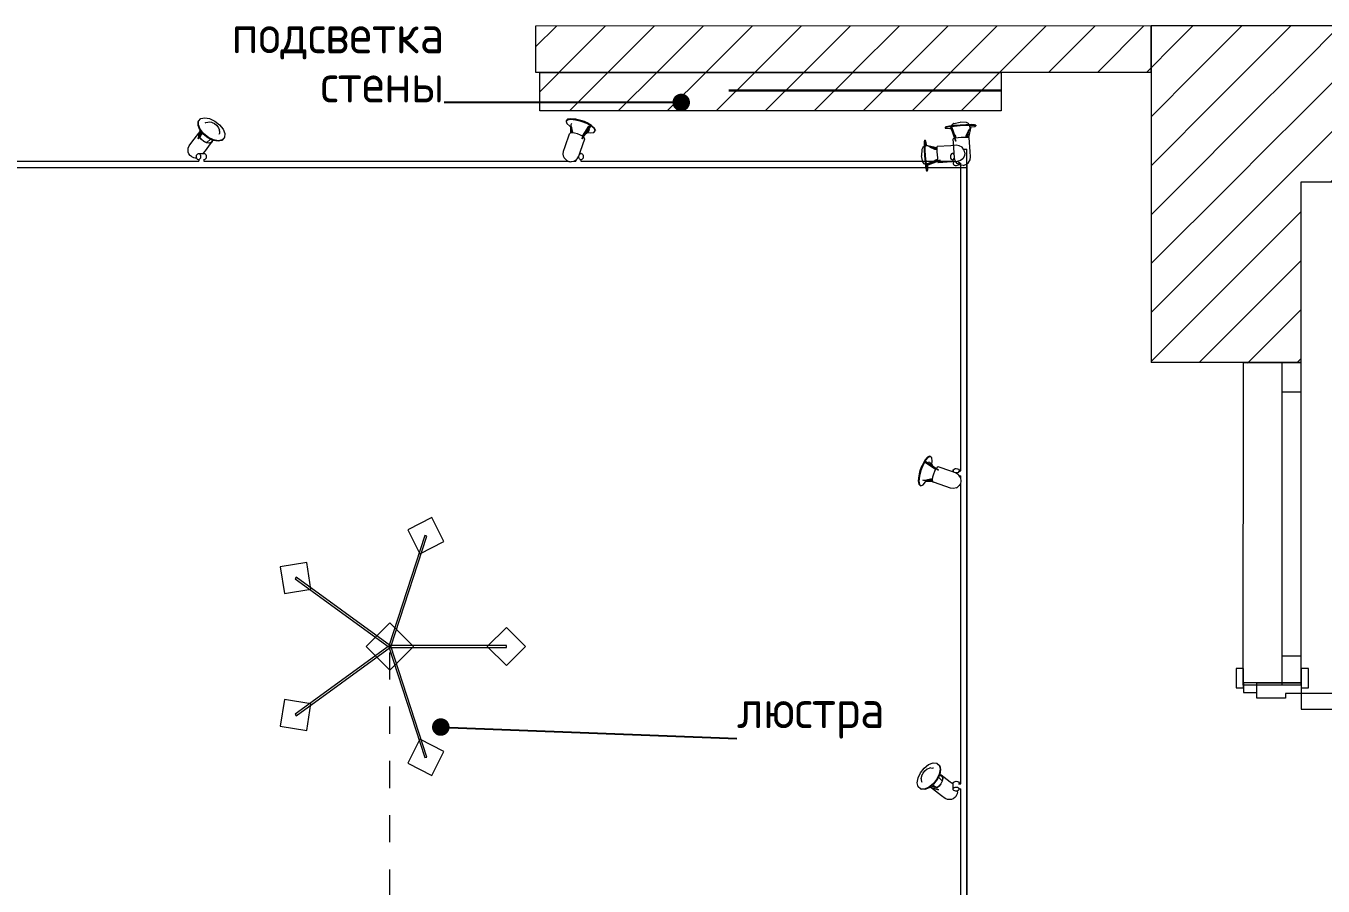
# Model space of a CAD drawing. Header units: millimetres. Extents: x 2336463 to 2579121, y 595385 to 778077.
# Drawn here: x 2380569 to 2383941, y 710009 to 712245 of the extents above; entities that cross this region are included whole.
import ezdxf

# ---------------------------------------------------------------- set-up
doc = ezdxf.new("R2010")
doc.units = ezdxf.units.MM
doc.header["$MEASUREMENT"] = 0
doc.linetypes.add('короткая штриховая', pattern=[141.111111, 70.555556, -70.555556])
doc.layers.add('+возводимые стены', color=7, linetype='Continuous')
doc.layers.add('сит план', color=7, linetype='Continuous')
for name, color, linetype, lineweight in [('+возводимые стены_Ном._пера__1', 7, 'Continuous', 13), ('+возводимые стены_Ном._пера__101', 252, 'Continuous', 5), ('MEP - Электрооборудование.ЭО_Ном._пера__1', 7, 'Continuous', 13), ('MEP - Электрооборудование.ЭО_Ном._пера__101', 252, 'Continuous', 5), ('Двери ARCHICAD_Ном._пера__1', 7, 'Continuous', 13), ('Окна ARCHICAD_Ном._пера__1', 7, 'Continuous', 13), ('сит план_Ном._пера__1', 7, 'Continuous', 13)]:
    doc.layers.add(name, color=color, linetype=linetype, lineweight=lineweight)
for name, color, linetype, lineweight, true_color in [('+возводимые стены_Ном._пера__169', 7, 'Continuous', 5, 0x68b353), ('+возводимые стены_Ном._пера__242', 7, 'Continuous', 13, 0x1b55b5), ('MEP - Электрооборудование.ЭО_Ном._пера__55', 7, 'Continuous', 30, 0xff0909), ('MEP - Электрооборудование.ЭО_Ном._пера__58', 7, 'Continuous', 5, 0xdf0000), ('сит план_Ном._пера__87', 7, 'Continuous', 20, 0x6a6a6a)]:
    doc.layers.add(name, color=color, linetype=linetype, lineweight=lineweight, true_color=true_color)
doc.styles.add('СГЕНЕРИР_СТИЛЬ_3', font='isocp.shx')
doc.linetypes.add('Сварной шов', pattern='A,0,[2,Р”РёР·Р°Р№РЅ РїСЂРѕРµРєС‚ СЂР°Р±РѕС‡РёР№1.Shx,S=0.079365,R=0,X=0,Y=0],-17,0', length=17)
doc.dimstyles.new('СГЕНЕРИР_СТИЛЬ__11', dxfattribs={"dimtxt": 0.18, "dimasz": 91.2, "dimexe": 0.18, "dimexo": 0.0625, "dimgap": 0, "dimtad": 0, "dimtih": 1, "dimtoh": 1, "dimdec": 4, "dimzin": 0, "dimdsep": 46, "dimcen": 0.09, "dimadec": 0, "dimazin": 0, "dimtfac": 1, "dimtdec": 4, "dimtmove": 0, "dimatfit": 3, "dimldrblk": 'ARROWHEAD_11', "dimfxl": 0, "dimtolj": 1, "dimtzin": 0, "dimarcsym": 0})
pattern_1 = [(45, (2086872.015, 585813.69), (-63.639609, 63.639609), [])]

# ---------------------------------------------------------------- blocks, each defined once
blk = doc.blocks.new('Окно 25_18')
at = {"layer": 'Окна ARCHICAD_Ном._пера__1', "color": 7, "linetype": 'Continuous', "lineweight": 13}
for p, q in [((-418.9, 0), (418.9, 0)), ((-418.9, 0), (-343.9, 0)), ((-418.9, 0), (-418.9, -50)), ((-418.9, 0), (-418.9, -50)), ((-343.9, 0), (-343.9, -50)), ((-343.9, 0), (343.9, 0)), ((343.9, -50), (343.9, 0)), ((343.9, 0), (418.9, 0)), ((418.9, 0), (418.9, -50)), ((418.9, 0), (418.9, -50)), ((-343.9, -50), (-418.9, -50)), ((-418.9, -50), (-418.9, -150)), ((343.9, -50), (-343.9, -50)), ((418.9, -50), (343.9, -50)), ((418.9, -50), (418.9, -150)), ((-418.9, -150), (418.9, -150))]:
    blk.add_line(p, q, dxfattribs=at)
blk = doc.blocks.new('Однопольная Дверь 25_2')
at = {"layer": 'Двери ARCHICAD_Ном._пера__1', "color": 7, "linetype": 'Continuous', "lineweight": 13}
for p, q in [((542, 1064), (542, 1164)), ((542, 1164), (582, 1164)), ((582, 1164), (582, 1064)), ((582, 1064), (542, 1064)), ((562, 1064), (562, 100)), ((542, 0), (542, 100)), ((542, 100), (582, 100)), ((582, 100), (582, 0)), ((-647, 0), (-647, 19)), ((-647, 19), (-597, 19)), ((-597, 0), (-647, 0)), ((-610, 0), (-647, 0)), ((-610, 0), (-647, 0)), ((-582, 0), (-610, 0)), ((-610, 0), (-610, -115)), ((-610, 0), (-610, -115)), ((-610, 0), (-610, -115)), ((-597, 19), (-597, 0)), ((-582, -40), (-582, 0)), ((582, 0), (542, 0)), ((610, 0), (582, 0)), ((582, 0), (582, -40)), ((597, 19), (647, 19)), ((597, 0), (597, 19)), ((647, 0), (597, 0)), ((610, -115), (610, 0)), ((610, 0), (610, -115)), ((610, 0), (610, -115)), ((610, 0), (647, 0)), ((610, 0), (647, 0)), ((647, 19), (647, 0)), ((-570, -40), (-582, -40)), ((-570, -115), (-570, -40)), ((582, -40), (570, -40)), ((570, -40), (570, -115)), ((-610, -150), (-610, -115)), ((-610, -115), (-585, -115)), ((-610, -115), (-570, -115)), ((-610, -115), (-610, -150)), ((-610, -115), (-610, -150)), ((-585, -115), (-585, -150)), ((570, -115), (610, -115)), ((585, -150), (585, -115)), ((585, -115), (610, -115)), ((610, -115), (610, -150)), ((610, -115), (610, -150)), ((610, -115), (610, -150)), ((-647, -169), (-647, -150)), ((-647, -150), (-597, -150)), ((-610, -150), (-647, -150)), ((-610, -150), (-647, -150)), ((-585, -150), (-610, -150)), ((-597, -150), (-597, -169)), ((610, -150), (585, -150)), ((597, -150), (647, -150)), ((597, -169), (597, -150)), ((610, -150), (647, -150)), ((610, -150), (647, -150)), ((647, -150), (647, -169)), ((-597, -169), (-647, -169)), ((647, -169), (597, -169))]:
    blk.add_line(p, q, dxfattribs=at)
at = {"layer": 'Двери ARCHICAD_Ном._пера__1', "color": 7, "linetype": 'Continuous', "lineweight": 13, "flags": 128}
for points in [[(562, 1064), (562, 100), (542, 100), (542, 1064)], [(582, 1064), (582, 100), (562, 100), (562, 1064)]]:
    blk.add_lwpolyline(points, close=True, dxfattribs=at)
at = {"layer": 'Двери ARCHICAD_Ном._пера__1', "color": 7, "linetype": 'Continuous', "lineweight": 13}
blk.add_arc((582, 0), 1164, 90, 180, dxfattribs=at)
blk = doc.blocks.new('Стена_1145', base_point=(2383883.6, 692966.8))
at = {"layer": 'сит план_Ном._пера__87', "linetype": 'Continuous', "lineweight": 20, "true_color": 0x6a6a6a}
h = blk.add_hatch(dxfattribs=at)
h.set_pattern_fill('Блоки_Бетонные_Эффективные', color=251, style=0, pattern_type=2)
h.set_pattern_definition(pattern_1)
h.paths.add_polyline_path([(2383734, 711369), (2383884, 711369), (2383884, 711370), (2383734, 711370)])
at = {"layer": 'сит план_Ном._пера__1', "color": 7, "linetype": 'Continuous', "lineweight": 13}
for p, q in [((2383834, 711369), (2383734, 711369)), ((2383884, 711369), (2383834, 711369))]:
    blk.add_line(p, q, dxfattribs=at)
at = {"layer": 'сит план_Ном._пера__1', "color": 7, "linetype": 'Continuous', "lineweight": 13, "flags": 128}
for points in [[(2383884, 711370), (2383734, 711370)], [(2383884, 711369), (2383884, 711370)]]:
    blk.add_lwpolyline(points, dxfattribs=at)
at = {"layer": 'Двери ARCHICAD_Ном._пера__1', "color": 7, "linetype": 'Continuous', "lineweight": 13, "xscale": -1, "zscale": 1000, "rotation": 269.9989164459284}
blk.add_blockref('Однопольная Дверь 25_2', (2383884, 709926.9), dxfattribs=at)
at = {"layer": 'Окна ARCHICAD_Ном._пера__1', "color": 7, "linetype": 'Continuous', "lineweight": 13, "xscale": -1, "zscale": 1000, "rotation": 269.9989164459284}
blk.add_blockref('Окно 25_18', (2383884, 710950.1), dxfattribs=at)
blk = doc.blocks.new('Стена_1147', base_point=(2383884, 711370.1))
at = {"layer": 'сит план_Ном._пера__87', "linetype": 'Continuous', "lineweight": 20, "true_color": 0x6a6a6a}
h = blk.add_hatch(dxfattribs=at)
h.set_pattern_fill('Блоки_Бетонные_Эффективные', color=251, style=0, pattern_type=2)
h.set_pattern_definition(pattern_1)
h.paths.add_polyline_path([(2383494, 711840.1), (2383494, 711370.1), (2383884, 711370.1), (2383884, 711840.1)])
at = {"layer": 'сит план_Ном._пера__1', "color": 7, "linetype": 'Continuous', "lineweight": 13, "flags": 128}
for points in [[(2383494, 711840.1), (2383494, 711370.1)], [(2383884, 711370.1), (2383884, 711840.1)], [(2383884, 711370.1), (2383494, 711370.1)]]:
    blk.add_lwpolyline(points, dxfattribs=at)
blk = doc.blocks.new('Стена_1148', base_point=(2383884, 711840.1))
at = {"layer": 'сит план_Ном._пера__87', "linetype": 'Continuous', "lineweight": 20, "true_color": 0x6a6a6a}
h = blk.add_hatch(dxfattribs=at)
h.set_pattern_fill('Блоки_Бетонные_Эффективные', color=251, style=0, pattern_type=2)
h.set_pattern_definition(pattern_1)
h.paths.add_polyline_path([(2383494, 711840.1), (2383884, 711840.1), (2383494, 712245.1)])
h = blk.add_hatch(dxfattribs=at)
h.set_pattern_fill('Блоки_Бетонные_Эффективные', color=251, style=0, pattern_type=2)
h.set_pattern_definition(pattern_1)
h.paths.add_polyline_path([(2383494, 712245.1), (2383884, 711840.1), (2383884, 712245.1)])
h = blk.add_hatch(dxfattribs=at)
h.set_pattern_fill('Блоки_Бетонные_Эффективные', color=251, style=0, pattern_type=2)
h.set_pattern_definition(pattern_1)
h.paths.add_polyline_path([(2385642, 712245.1), (2383884, 712245.1), (2383884, 711840.1), (2385642, 711840.1)])
h = blk.add_hatch(dxfattribs=at)
h.set_pattern_fill('Блоки_Бетонные_Эффективные', color=251, style=0, pattern_type=2)
h.set_pattern_definition(pattern_1)
h.paths.add_polyline_path([(2385642, 712245.1), (2386047, 711840.1), (2386047, 712245.1)])
h = blk.add_hatch(dxfattribs=at)
h.set_pattern_fill('Блоки_Бетонные_Эффективные', color=251, style=0, pattern_type=2)
h.set_pattern_definition(pattern_1)
h.paths.add_polyline_path([(2385642, 711840.1), (2386047, 711840.1), (2385642, 712245.1)])
at = {"layer": 'сит план_Ном._пера__1', "color": 7, "linetype": 'Continuous', "lineweight": 13, "flags": 128}
for points in [[(2383494, 712245.1), (2383494, 711840.1)], [(2385642, 712245.1), (2383494, 712245.1)], [(2386047, 711840.1), (2386047, 712245.1)], [(2383884, 711840.1), (2386047, 711840.1)]]:
    blk.add_lwpolyline(points, dxfattribs=at)
blk = doc.blocks.new('Стена_1152', base_point=(2383494, 712245.1))
at = {"layer": '+возводимые стены_Ном._пера__169', "linetype": 'Continuous', "lineweight": 5, "true_color": 0x68b353}
h = blk.add_hatch(dxfattribs=at)
h.set_pattern_fill('Блоки_Бетонные_Эффективные', color=85, style=0, pattern_type=2)
h.set_pattern_definition(pattern_1)
h.paths.add_polyline_path([(2383494, 712245.1), (2381894, 712244.7), (2381894, 712124.7), (2383494, 712125.1)])
at = {"layer": '+возводимые стены_Ном._пера__101', "color": 252, "linetype": 'Continuous', "lineweight": 5, "flags": 128}
for points in [[(2383494, 712245.1), (2381894, 712244.7)], [(2381894, 712244.7), (2381894, 712124.7)], [(2383494, 712125.1), (2383494, 712245.1)], [(2381894, 712124.7), (2383494, 712125.1)]]:
    blk.add_lwpolyline(points, dxfattribs=at)
blk = doc.blocks.new('Люстра 25_3')
at = {"layer": 'MEP - Электрооборудование.ЭО_Ном._пера__58', "color": 12, "linetype": 'Continuous', "lineweight": 5, "true_color": 0xdf0000}
for p, q in [((-207.2, 285.1), (-218.1, 216)), ((-138, 274.2), (-207.2, 285.1)), ((-149, 205), (-138, 274.2)), ((207.2, 285.1), (138, 274.2)), ((138, 274.2), (149, 205)), ((218.1, 216), (207.2, 285.1)), ((-176.1, 246.5), (-180, 243.7)), ((-180, 243.7), (-2, -1.4)), ((2, 1.4), (-176.1, 246.5)), ((176.1, 246.5), (-2, 1.4)), ((2, -1.4), (180, 243.7)), ((180, 243.7), (176.1, 246.5)), ((-218.1, 216), (-149, 205)), ((149, 205), (218.1, 216)), ((0, 61.4), (-61.4, 0)), ((61.4, 0), (0, 61.4)), ((-0.7, 2.3), (-288.9, -91.3)), ((-61.4, 0), (0, -61.4)), ((2.4, 0), (-2.4, 0)), ((-2.4, 0), (-2.4, -302.9)), ((-2, -1.4), (2, 1.4)), ((-2, 1.4), (2, -1.4)), ((0.7, -2.3), (-0.7, 2.3)), ((0.7, 2.3), (-0.7, -2.3)), ((0, -61.4), (61.4, 0)), ((288.9, -91.3), (0.7, 2.3)), ((-287.4, -95.9), (0.7, -2.3)), ((-0.7, -2.3), (287.4, -95.9)), ((2.4, -302.9), (2.4, 0)), ((-303.4, -46.5), (-335.2, -108.9)), ((-241, -78.3), (-303.4, -46.5)), ((303.4, -46.5), (241, -78.3)), ((335.2, -108.9), (303.4, -46.5)), ((-288.9, -91.3), (-287.4, -95.9)), ((-272.8, -140.7), (-241, -78.3)), ((241, -78.3), (272.8, -140.7)), ((287.4, -95.9), (288.9, -91.3)), ((-335.2, -108.9), (-272.8, -140.7)), ((272.8, -140.7), (335.2, -108.9)), ((0, -253.4), (-49.5, -302.9)), ((49.5, -302.9), (0, -253.4)), ((-49.5, -302.9), (0, -352.4)), ((-2.4, -302.9), (2.4, -302.9)), ((0, -352.4), (49.5, -302.9))]:
    blk.add_line(p, q, dxfattribs=at)
blk = doc.blocks.new('Набор Источников Света Настенный 25')
at = {"layer": 'MEP - Электрооборудование.ЭО_Ном._пера__58', "color": 12, "linetype": 'Continuous', "lineweight": 5, "true_color": 0xdf0000}
for p, q in [((1500, 0), (-1500, 0)), ((1500, -8), (1500, 0)), ((-1508.7, -19.6), (-1509.8, -27.7)), ((-1509.8, -27.7), (-1508.8, -41.6)), ((-1504.6, -12.5), (-1508.7, -19.6)), ((-1498.2, -7.5), (-1504.6, -12.5)), ((-1500, -8), (-1500, 0)), ((-1500, -8.9), (-1500, -8)), ((-1497.6, -7.2), (-1498.2, -7.5)), ((-1490.2, -5.3), (-1497.6, -7.2)), ((-1490.2, -5.3), (-1482.8, -6.2)), ((-1482.1, -6.4), (-1482.8, -6.2)), ((-1482.1, -6.4), (-1475, -10.4)), ((-1475, -10.4), (-1470, -16.9)), ((-1470, -16.9), (-1467.9, -24.8)), ((-1467.1, -22.9), (-1467.9, -25.1)), ((-1467.9, -24.8), (-1466.9, -38.7)), ((-1467.4, -32.3), (-1466.3, -34.2)), ((-1465.4, -20.9), (-1467.1, -22.9)), ((-1466, -20), (-1463.3, -20)), ((-1463.3, -20), (-1465.4, -20.9)), ((-496.4, -16), (-1463.6, -16)), ((-1463.6, -20), (-1463.6, -16)), ((-1461.2, -20.3), (-1463.3, -20)), ((-1459.3, -21.8), (-1461.2, -20.3)), ((-1460.2, -35.1), (-1458.5, -33.1)), ((-1457.9, -24.2), (-1459.3, -21.8)), ((-1458.5, -33.1), (-1457.5, -30.3)), ((-1457.3, -27.2), (-1457.9, -24.2)), ((-1457.5, -30.3), (-1457.3, -27.2)), ((-502.7, -27.6), (-502.1, -24.5)), ((-502.4, -30.6), (-502.7, -27.6)), ((-501.3, -33.3), (-502.4, -30.6)), ((-502.1, -24.5), (-500.8, -22)), ((-499.5, -35.2), (-501.3, -33.3)), ((-500.8, -22), (-498.9, -20.4)), ((-498.9, -20.4), (-496.7, -20)), ((-496.7, -20), (-494.5, -20.8)), ((-496.7, -20), (-494.1, -20)), ((-496.4, -20), (-496.4, -16)), ((-491.3, -29.3), (-495.6, -41.9)), ((-494.5, -20.8), (-492.7, -22.7)), ((-492.3, -32.4), (-493.2, -34)), ((-492.7, -22.7), (-491.6, -25.4)), ((-491.6, -25.4), (-491.3, -28.4)), ((-491.3, -28.4), (-491.6, -30.4)), ((-487.2, -22.5), (-491.3, -29.3)), ((-485.6, -20.7), (-487.2, -22.5)), ((-479.5, -16.4), (-485.6, -20.7)), ((-477.5, -16), (-483.6, -16)), ((-483.6, -19.3), (-483.6, -16)), ((-472.2, -15), (-479.5, -16.4)), ((-470.5, -14.7), (-472.2, -15)), ((-467.9, -15), (-470.5, -14.7)), ((-465, -15.8), (-467.9, -15)), ((-462.1, -16.9), (-465, -15.8)), ((483.6, -16), (-464.4, -16)), ((-459.7, -18.2), (-462.1, -16.9)), ((-458.1, -19.6), (-459.7, -18.2)), ((-458.1, -19.6), (-453.5, -24.8)), ((-452.6, -26.9), (-453.5, -24.8)), ((-452.6, -26.9), (-450.4, -34.4)), ((477.2, -27.5), (477.7, -24.5)), ((477.5, -30.6), (477.2, -27.5)), ((478.6, -33.3), (477.5, -30.6)), ((477.7, -24.5), (479, -22)), ((480.2, -35.2), (478.6, -33.3)), ((479, -22), (480.8, -20.4)), ((480.8, -20.4), (482.9, -20)), ((483.6, -20), (482.9, -20)), ((483.6, -21.4), (483.6, -16)), ((492.1, -27.5), (492.6, -24.5)), ((492.4, -30.6), (492.1, -27.5)), ((493.4, -33.3), (492.4, -30.6)), ((492.6, -24.5), (493.9, -22)), ((495.1, -35.2), (493.4, -33.3)), ((493.9, -22), (495.7, -20.4)), ((497.7, -20), (495, -20)), ((495.7, -20.4), (497.7, -20)), ((1463.6, -16), (496.4, -16)), ((496.4, -20), (496.4, -16)), ((497.7, -20), (499.8, -20.8)), ((499.8, -20.8), (501.4, -22.7)), ((502.3, -31.5), (501, -34)), ((501.4, -22.7), (502.5, -25.4)), ((505, -24.2), (502.2, -24.8)), ((502.8, -28.5), (502.3, -31.5)), ((502.5, -25.4), (502.8, -28.5)), ((505, -24.2), (509.7, -25)), ((509.7, -25), (514.7, -27.4)), ((515.6, -28), (514.7, -27.4)), ((515.6, -28), (518, -29.9)), ((518, -29.9), (519.3, -31)), ((519.3, -31), (522.6, -35.3)), ((1449.7, -35.1), (1454.3, -33.1)), ((1454.3, -33.1), (1458.2, -32)), ((1457.6, -25.7), (1457.4, -28.8)), ((1457.4, -28.8), (1458.1, -31.8)), ((1458.7, -23), (1457.6, -25.7)), ((1458.1, -31.8), (1459.6, -34.2)), ((1460.5, -21), (1458.7, -23)), ((1462.7, -20), (1460.5, -21)), ((1465, -20.3), (1462.7, -20)), ((1465.2, -20), (1462.7, -20)), ((1463.6, -20), (1463.6, -16)), ((1467, -21.8), (1465, -20.3)), ((1466.1, -35), (1467.9, -33)), ((1468.5, -24.2), (1467, -21.8)), ((1467.9, -33), (1469, -30.3)), ((1469.2, -27.2), (1468.5, -24.2)), ((1469, -30.3), (1469.2, -27.2)), ((1500, -16), (1476.4, -16)), ((1476.4, -21.6), (1476.4, -16)), ((1478.4, -20.3), (1476.4, -20.1)), ((1480.4, -21.8), (1478.4, -20.3)), ((1479.5, -35), (1481.3, -33)), ((1481.9, -24.2), (1480.4, -21.8)), ((1481.3, -33), (1482.4, -30.3)), ((1482.6, -27.2), (1481.9, -24.2)), ((1482.4, -30.3), (1482.6, -27.2)), ((1500, -11.1), (1500, -8)), ((1500, -13.7), (1500, -11.1)), ((1500, -15.4), (1500, -13.7)), ((1500, -16), (1500, -15.4)), ((-1508.8, -41.6), (-1506.4, -77.3)), ((-1467.1, -36), (-1462.2, -36)), ((-1466.9, -38.7), (-1464.5, -74.4)), ((-1466.3, -34.2), (-1464.4, -35.7)), ((-1464.4, -35.7), (-1462.2, -36)), ((-1462.2, -36), (-1460.2, -35.1)), ((-495.6, -41.9), (-506.7, -74.2)), ((-497.3, -36), (-499.5, -35.2)), ((-495.1, -35.6), (-497.3, -36)), ((-497.3, -36), (-493.6, -36)), ((-493.2, -34), (-495.1, -35.6)), ((-455.7, -54.8), (-466.8, -87)), ((-451.4, -42.1), (-455.7, -54.8)), ((-450.4, -34.4), (-451.4, -42.1)), ((461.3, -71.3), (461.6, -67.3)), ((479.5, -43.4), (461.6, -67.2)), ((461.6, -67.3), (464.6, -63.9)), ((461.6, -67.2), (461.6, -67.3)), ((462.5, -67.8), (465.4, -64.6)), ((464.6, -63.9), (469.9, -62.7)), ((465.4, -64.6), (470.4, -63.5)), ((475.7, -64.4), (466.7, -73.3)), ((469.9, -62.7), (476.6, -63.9)), ((470.4, -63.5), (476.7, -64.6)), ((476.6, -63.9), (483.7, -67.3)), ((476.7, -64.6), (483.5, -67.8)), ((485.1, -36), (479.5, -43.4)), ((482.3, -36), (480.2, -35.2)), ((497.1, -36), (482.3, -36)), ((483.7, -67.3), (490.1, -72.4)), ((497.1, -36), (495.1, -35.2)), ((514.8, -65.6), (496.9, -89.4)), ((499.2, -35.6), (497.1, -36)), ((501, -34), (499.2, -35.6)), ((521.8, -56.2), (514.8, -65.6)), ((524.5, -50), (521.8, -56.2)), ((522.6, -35.3), (524.3, -39.5)), ((524.3, -39.5), (524.8, -45.3)), ((524.8, -45.3), (524.5, -50)), ((1440.2, -53.7), (1440.7, -48.3)), ((1441.3, -58.3), (1440.2, -53.7)), ((1440.7, -48.3), (1442.6, -42.8)), ((1441.3, -58.3), (1443.4, -63.4)), ((1442.6, -42.8), (1445.8, -38.2)), ((1446.7, -67.4), (1443.4, -63.4)), ((1445.8, -38.2), (1449.7, -35.1)), ((1446.7, -67.4), (1451.7, -71.1)), ((1459.6, -34.2), (1461.6, -35.7)), ((1461.6, -35.7), (1463.9, -36)), ((1463.9, -36), (1466.1, -35)), ((1465.6, -36), (1463.9, -36)), ((1477.3, -36), (1475.6, -36)), ((1475.7, -36), (1480.6, -37.9)), ((1491, -74.8), (1476.9, -65.5)), ((1477.3, -36), (1479.5, -35)), ((1491.3, -73.9), (1477.4, -64.7)), ((1480.6, -37.9), (1505.1, -47.8)), ((1482.6, -66.8), (1485.4, -59.1)), ((1482.9, -66.8), (1491.9, -72.4)), ((1483.3, -66.8), (1485.9, -59.5)), ((1483.3, -67), (1483.3, -66.8)), ((1485.4, -59.1), (1489.9, -52.5)), ((1485.9, -59.5), (1490.2, -53.3)), ((1489.9, -52.5), (1495.4, -48.2)), ((1490.2, -53.3), (1495.5, -49.1)), ((1490.9, -52.7), (1500.1, -54.8)), ((1490.9, -75.2), (1496.1, -60.5)), ((1492.3, -75.8), (1497.6, -61.1)), ((1495.4, -48.2), (1501.1, -46.6)), ((1495.5, -49.1), (1500.9, -47.7)), ((1496.1, -60.5), (1504.7, -48.1)), ((1497.6, -61.1), (1506.1, -48.7)), ((1500.9, -47.7), (1504.3, -48.7)), ((1501.1, -46.6), (1505, -47.8)), ((1504.7, -48.1), (1515.2, -39.8)), ((1506.1, -48.7), (1516.7, -40.4)), ((1515.2, -39.8), (1526.1, -36.9)), ((1516.7, -40.4), (1527.6, -37.4)), ((1526.1, -36.9), (1535.7, -39.8)), ((1527.6, -37.4), (1537.2, -40.4)), ((1529.9, -54.6), (1531.1, -55.7)), ((1531.1, -55.7), (1535.1, -60.5)), ((1535.1, -60.5), (1536, -63)), ((1537.2, -40.4), (1535.7, -39.8)), ((1536, -63), (1537.7, -69.6)), ((1537.2, -40.4), (1544, -48.7)), ((1544, -48.7), (1547.1, -61.1)), ((1547.1, -61.1), (1545.9, -75.8)), ((-1510.5, -105.4), (-1504, -77.8)), ((-1507.4, -99.5), (-1508.3, -103.2)), ((-1504.2, -94.8), (-1507.4, -99.5)), ((-1506.4, -77.3), (-1506.4, -77.4)), ((-1506.4, -77.4), (-1504.6, -77.8)), ((-1501.4, -77.9), (-1505.3, -96.4)), ((-1504.6, -77.8), (-1499.9, -78)), ((-1500.7, -77.9), (-1504.3, -95)), ((-1498.5, -83.2), (-1504.2, -94.8)), ((-1499.9, -78), (-1493, -77.8)), ((-1498.2, -77.9), (-1498.5, -83.2)), ((-1493, -77.8), (-1485, -77.4)), ((-1485, -77.4), (-1477, -76.7)), ((-1477, -76.7), (-1471.1, -76)), ((-1472.6, -76.2), (-1471.5, -81.3)), ((-1457.8, -105.4), (-1471.7, -68.2)), ((-1471.5, -81.3), (-1467.3, -87.7)), ((-1471.3, -76), (-1461.1, -105.4)), ((-1457.1, -105.3), (-1470.8, -68.6)), ((-1468.2, -75.5), (-1465.9, -75.1)), ((-1465.9, -75.1), (-1464.5, -74.5)), ((-1464.5, -74.4), (-1464.5, -74.5)), ((-534.5, -96.8), (-533.9, -95)), ((-534.5, -96.8), (-532.2, -102.4)), ((-530.4, -91.2), (-533.9, -95)), ((-533.9, -95), (-531.6, -100.6)), ((-531.6, -100.6), (-523.9, -107.2)), ((-521.7, -89.9), (-530.4, -91.2)), ((-513.3, -90.8), (-521.7, -89.9)), ((-521.4, -107.2), (-499.2, -74)), ((-520.8, -107.7), (-498.3, -74)), ((-518.1, -96.3), (-519.2, -99.7)), ((-516, -93.3), (-518.1, -96.3)), ((-500.5, -81.2), (-517.6, -107.7)), ((-513.9, -91.1), (-516, -93.3)), ((-509.5, -88.6), (-513.9, -91.1)), ((-508.2, -87.5), (-509.5, -88.6)), ((-506.7, -74.2), (-505.5, -77.2)), ((-506.7, -74.2), (-506.7, -74.2)), ((-505.5, -77.2), (-502.8, -79.5)), ((-500.7, -81.1), (-495.2, -84.2)), ((-495.2, -84.2), (-487.6, -87.1)), ((-487.6, -87.1), (-479.9, -89.1)), ((-479.9, -89.1), (-473.3, -89.8)), ((-475.7, -89.5), (-475.9, -90.5)), ((-475.9, -90.5), (-473.3, -102.7)), ((-472.8, -89.7), (-473.4, -102.1)), ((-473.3, -89.8), (-468.7, -89.1)), ((-472.2, -89.6), (-472.8, -103.8)), ((-469.8, -107.7), (-469.4, -89.2)), ((-468.7, -89.1), (-466.8, -87.1)), ((-466.8, -87), (-466.8, -87.1)), ((429.2, -87.9), (429.9, -78.2)), ((433.8, -99.3), (429.2, -87.9)), ((429.9, -78.2), (435.7, -71.7)), ((429.9, -78.2), (430.9, -76.9)), ((430.9, -76.9), (436.7, -70.4)), ((442.9, -110.7), (433.8, -99.3)), ((435.7, -71.7), (445.7, -69.5)), ((436.7, -70.4), (446.7, -68.1)), ((442.5, -94), (442.9, -88.4)), ((442.5, -94), (442.8, -96.9)), ((445.2, -102.9), (442.8, -96.9)), ((443.4, -86.7), (442.9, -88.4)), ((445.7, -69.5), (458.4, -71.7)), ((446.7, -68.1), (459.4, -70.4)), ((458.4, -71.7), (471.9, -78.2)), ((459.4, -70.4), (472.9, -76.9)), ((462.2, -71.7), (462.5, -67.8)), ((466.7, -73.3), (465.9, -73.5)), ((471.9, -78.2), (484.2, -87.9)), ((472.9, -76.9), (485.2, -86.6)), ((483.5, -67.8), (489.6, -72.7)), ((484.2, -87.9), (493.2, -99.3)), ((485.2, -86.6), (494.2, -98)), ((493.8, -77.9), (487.6, -89.4)), ((487.7, -86.5), (487.6, -89.7)), ((489.6, -72.7), (494.1, -78.4)), ((494.5, -78.4), (489.9, -92.6)), ((490.1, -72.4), (494.9, -78.4)), ((492.3, -95.6), (498.5, -73.5)), ((492.8, -96.2), (499.1, -73.9)), ((493.2, -99.3), (497.8, -110.7)), ((493.9, -92.8), (493.7, -92.9)), ((496.9, -89.4), (493.9, -92.8)), ((494.1, -78.4), (494.3, -79)), ((494.2, -98), (498.8, -109.4)), ((496, -88.9), (494.3, -90.8)), ((496.4, -84.1), (496, -88.9)), ((496.3, -83.9), (496.4, -84.1)), ((496.6, -82.7), (497.3, -84.4)), ((497.3, -84.4), (496.9, -89.4)), ((496.9, -89.4), (496.9, -89.4)), ((1451.7, -71.1), (1461.6, -75.1)), ((1461.6, -75.1), (1487.1, -85.3)), ((1482, -74.5), (1482.4, -69.1)), ((1483.6, -81), (1482, -74.5)), ((1482.7, -74.1), (1483.1, -69.6)), ((1484.2, -80.3), (1482.7, -74.1)), ((1482.8, -73.1), (1490.6, -77.9)), ((1487.2, -85.4), (1483.6, -81)), ((1487.6, -84.4), (1484.2, -80.3)), ((1487.1, -85.3), (1487.2, -85.4)), ((1490, -86.2), (1487.2, -85.4)), ((1490, -85.2), (1487.6, -84.4)), ((1489.7, -89.9), (1490.9, -75.2)), ((1492.7, -102.3), (1489.7, -89.9)), ((1491.1, -90.4), (1492.3, -75.8)), ((1494.1, -102.9), (1491.1, -90.4)), ((1514, -98.7), (1515.6, -98.8)), ((1522, -97.1), (1515.6, -98.8)), ((1522, -97.1), (1524.2, -96)), ((1529.7, -91.6), (1524.2, -96)), ((1534.2, -85), (1529.7, -91.6)), ((1540.6, -90.4), (1532, -102.9)), ((1537, -77.3), (1534.2, -85)), ((1537.7, -69.6), (1537, -77.3)), ((1545.9, -75.8), (1540.6, -90.4)), ((-1520.7, -106.8), (-1523.4, -108)), ((-1523.4, -108), (-1520, -108.9)), ((-1523.2, -110), (-1523.4, -108)), ((-1523.2, -110), (-1519.8, -110.9)), ((-1512.3, -105.3), (-1520.7, -106.8)), ((-1520, -108.9), (-1511, -109.2)), ((-1519.8, -110.9), (-1510.9, -111.2)), ((-1510.4, -105), (-1512.3, -105.3)), ((-1511, -109.2), (-1497.9, -108.9)), ((-1510.9, -111.2), (-1497.7, -110.9)), ((-1508, -105.4), (-1510.5, -105.4)), ((-1508.3, -103.2), (-1507.9, -107)), ((-1506.4, -111.1), (-1504, -114.1)), ((-1504, -114.1), (-1500.5, -116.2)), ((-1500.5, -116.2), (-1499, -116.6)), ((-1499, -116.6), (-1482.6, -117.7)), ((-1497.9, -108.9), (-1482.5, -108)), ((-1497.7, -110.9), (-1482.4, -110)), ((-1466.3, -114.3), (-1482.6, -117.7)), ((-1482.5, -108), (-1467.3, -106.8)), ((-1482.4, -110), (-1467.2, -108.7)), ((-1467.3, -106.8), (-1454.6, -105.3)), ((-1467.2, -108.7), (-1454.5, -107.3)), ((-1466.3, -114.3), (-1465.1, -113.8)), ((-1462, -111.2), (-1465.1, -113.8)), ((-1460, -107.9), (-1462, -111.2)), ((-1461.1, -105.4), (-1457.8, -105.4)), ((-1455.9, -101.4), (-1458.6, -101.4)), ((-1457.1, -105.3), (-1457.8, -105.4)), ((-1447, -101.7), (-1455.9, -101.4)), ((-1454.6, -105.3), (-1446.3, -103.8)), ((-1454.5, -107.3), (-1446.1, -105.8)), ((-1443.6, -102.5), (-1447, -101.7)), ((-1446.3, -103.8), (-1443.6, -102.5)), ((-1446.1, -105.8), (-1443.4, -104.5)), ((-1443.4, -104.5), (-1443.6, -102.5)), ((-532.2, -102.4), (-524.5, -109)), ((-524.5, -109), (-512.5, -115.7)), ((-523.9, -107.2), (-511.9, -113.9)), ((-521.4, -107.2), (-520.8, -107.7)), ((-517.6, -107.7), (-520.8, -107.7)), ((-512.5, -115.7), (-498.1, -121.3)), ((-511.9, -113.9), (-497.5, -119.5)), ((-510.8, -116.4), (-506.1, -119)), ((-506.1, -119), (-499.6, -121.5)), ((-499.6, -121.5), (-493.1, -123.2)), ((-498.1, -121.3), (-483.4, -125.1)), ((-497.5, -119.5), (-482.8, -123.3)), ((-493.1, -123.2), (-489.4, -123.6)), ((-483.4, -125.1), (-470.8, -126.4)), ((-482.8, -123.3), (-470.2, -124.6)), ((-473.3, -102.7), (-471.3, -107.7)), ((-471.4, -111.4), (-472.7, -114.7)), ((-471.3, -107.7), (-471.4, -111.4)), ((-471.3, -107.7), (-469.8, -107.7)), ((-470.8, -126.4), (-462, -125.1)), ((-470.2, -124.6), (-461.4, -123.3)), ((-468, -107.2), (-469.7, -106.3)), ((-460.2, -113.9), (-468, -107.2)), ((-462, -125.1), (-458.6, -121.3)), ((-461.4, -123.3), (-457.9, -119.5)), ((-457.9, -119.5), (-460.2, -113.9)), ((-458.6, -121.3), (-457.9, -119.5)), ((455.1, -120.4), (442.9, -110.7)), ((450, -108.9), (445.2, -102.9)), ((450, -108.9), (450.5, -109.6)), ((455.9, -113.9), (450.5, -109.6)), ((468.6, -126.9), (455.1, -120.4)), ((461.9, -116.7), (455.9, -113.9)), ((463.5, -117.4), (461.9, -116.7)), ((470.2, -118.6), (463.5, -117.4)), ((481.3, -129.2), (468.6, -126.9)), ((472.9, -118.1), (470.2, -118.6)), ((478.8, -116.8), (472.9, -118.1)), ((480.2, -115.8), (478.8, -116.8)), ((491.4, -126.9), (481.3, -129.2)), ((497.1, -120.4), (491.4, -126.9)), ((497.8, -110.7), (497.1, -120.4)), ((497.1, -120.4), (498.1, -119.1)), ((498.8, -109.4), (498.1, -119.1)), ((1499.6, -110.6), (1492.7, -102.3)), ((1501, -111.2), (1494.1, -102.9)), ((1501, -111.2), (1499.6, -110.6)), ((1510.6, -114.1), (1501, -111.2)), ((1521.5, -111.2), (1510.6, -114.1)), ((1532, -102.9), (1521.5, -111.2))]:
    blk.add_line(p, q, dxfattribs=at)
blk = doc.blocks.new('Набор Источников Света Настенный 25_4')
at = {"layer": 'MEP - Электрооборудование.ЭО_Ном._пера__58', "color": 12, "linetype": 'Continuous', "lineweight": 5, "true_color": 0xdf0000}
for p, q in [((1250, 0), (-1250, 0)), ((-1258.7, -19.6), (-1259.8, -27.7)), ((-1259.8, -27.7), (-1258.8, -41.6)), ((-1254.6, -12.5), (-1258.7, -19.6)), ((-1248.2, -7.5), (-1254.6, -12.5)), ((-1250, -8), (-1250, 0)), ((-1250, -8.9), (-1250, -8)), ((-1247.6, -7.2), (-1248.2, -7.5)), ((-1240.2, -5.3), (-1247.6, -7.2)), ((-1240.2, -5.3), (-1232.8, -6.2)), ((-1232.1, -6.4), (-1232.8, -6.2)), ((-1232.1, -6.4), (-1225, -10.4)), ((-1225, -10.4), (-1220, -16.9)), ((-1220, -16.9), (-1217.9, -24.8)), ((-1217.1, -22.9), (-1217.9, -25.1)), ((-1217.9, -24.8), (-1216.9, -38.7)), ((-1217.4, -32.3), (-1216.3, -34.2)), ((-1215.4, -20.9), (-1217.1, -22.9)), ((-1216, -20), (-1213.3, -20)), ((-1213.3, -20), (-1215.4, -20.9)), ((-413.1, -16), (-1213.6, -16)), ((-1213.6, -20), (-1213.6, -16)), ((-1211.2, -20.3), (-1213.3, -20)), ((-1209.3, -21.8), (-1211.2, -20.3)), ((-1210.2, -35.1), (-1208.5, -33.1)), ((-1207.9, -24.2), (-1209.3, -21.8)), ((-1208.5, -33.1), (-1207.5, -30.3)), ((-1207.3, -27.2), (-1207.9, -24.2)), ((-1207.5, -30.3), (-1207.3, -27.2)), ((-419.4, -27.6), (-418.8, -24.5)), ((-419.1, -30.6), (-419.4, -27.6)), ((-417.9, -33.3), (-419.1, -30.6)), ((-418.8, -24.5), (-417.5, -22)), ((-416.1, -35.2), (-417.9, -33.3)), ((-417.5, -22), (-415.5, -20.4)), ((-415.5, -20.4), (-413.3, -20)), ((-413.3, -20), (-411.2, -20.8)), ((-413.3, -20), (-410.8, -20)), ((-413.1, -20), (-413.1, -16)), ((-407.9, -29.3), (-412.3, -41.9)), ((-411.2, -20.8), (-409.4, -22.7)), ((-409, -32.4), (-409.8, -34)), ((-409.4, -22.7), (-408.3, -25.4)), ((-408.3, -25.4), (-407.9, -28.4)), ((-407.9, -28.4), (-408.3, -30.4)), ((-403.9, -22.5), (-407.9, -29.3)), ((-402.2, -20.7), (-403.9, -22.5)), ((-396.2, -16.4), (-402.2, -20.7)), ((-394.2, -16), (-400.3, -16)), ((-400.3, -19.3), (-400.3, -16)), ((-388.9, -15), (-396.2, -16.4)), ((-387.1, -14.7), (-388.9, -15)), ((-384.6, -15), (-387.1, -14.7)), ((-381.6, -15.8), (-384.6, -15)), ((-378.7, -16.9), (-381.6, -15.8)), ((400.3, -16), (-381, -16)), ((-376.3, -18.2), (-378.7, -16.9)), ((-374.8, -19.6), (-376.3, -18.2)), ((-374.8, -19.6), (-370.1, -24.8)), ((-369.3, -26.9), (-370.1, -24.8)), ((-369.3, -26.9), (-367.1, -34.4)), ((393.9, -27.5), (394.4, -24.5)), ((394.2, -30.6), (393.9, -27.5)), ((395.2, -33.3), (394.2, -30.6)), ((394.4, -24.5), (395.7, -22)), ((396.9, -35.2), (395.2, -33.3)), ((395.7, -22), (397.5, -20.4)), ((397.5, -20.4), (399.5, -20)), ((400.3, -20), (399.5, -20)), ((400.3, -21.4), (400.3, -16)), ((408.8, -27.5), (409.3, -24.5)), ((409, -30.6), (408.8, -27.5)), ((410.1, -33.3), (409, -30.6)), ((409.3, -24.5), (410.5, -22)), ((411.8, -35.2), (410.1, -33.3)), ((410.5, -22), (412.3, -20.4)), ((414.4, -20), (411.6, -20)), ((412.3, -20.4), (414.4, -20)), ((1213.6, -16), (413.1, -16)), ((413.1, -20), (413.1, -16)), ((414.4, -20), (416.4, -20.8)), ((416.4, -20.8), (418.1, -22.7)), ((418.9, -31.5), (417.7, -34)), ((418.1, -22.7), (419.2, -25.4)), ((421.6, -24.2), (418.9, -24.8)), ((419.4, -28.5), (418.9, -31.5)), ((419.2, -25.4), (419.4, -28.5)), ((421.6, -24.2), (426.4, -25)), ((426.4, -25), (431.4, -27.4)), ((432.2, -28), (431.4, -27.4)), ((432.2, -28), (434.7, -29.9)), ((434.7, -29.9), (435.9, -31)), ((435.9, -31), (439.3, -35.3)), ((-1258.8, -41.6), (-1256.4, -77.3)), ((-1217.1, -36), (-1212.2, -36)), ((-1216.9, -38.7), (-1214.5, -74.4)), ((-1216.3, -34.2), (-1214.4, -35.7)), ((-1214.4, -35.7), (-1212.2, -36)), ((-1212.2, -36), (-1210.2, -35.1)), ((-412.3, -41.9), (-423.4, -74.2)), ((-414, -36), (-416.1, -35.2)), ((-411.8, -35.6), (-414, -36)), ((-414, -36), (-410.2, -36)), ((-409.8, -34), (-411.8, -35.6)), ((-372.4, -54.8), (-383.5, -87)), ((-368, -42.1), (-372.4, -54.8)), ((-367.1, -34.4), (-368, -42.1)), ((378, -71.3), (378.3, -67.3)), ((396.2, -43.4), (378.3, -67.2)), ((378.3, -67.3), (381.3, -63.9)), ((378.3, -67.2), (378.3, -67.3)), ((379.2, -67.8), (382, -64.6)), ((381.3, -63.9), (386.6, -62.7)), ((382, -64.6), (387, -63.5)), ((392.3, -64.4), (383.3, -73.3)), ((386.6, -62.7), (393.3, -63.9)), ((387, -63.5), (393.4, -64.6)), ((393.3, -63.9), (400.3, -67.3)), ((393.4, -64.6), (400.1, -67.8)), ((401.8, -36), (396.2, -43.4)), ((398.9, -36), (396.9, -35.2)), ((413.8, -36), (398.9, -36)), ((400.3, -67.3), (406.8, -72.4)), ((413.8, -36), (411.8, -35.2)), ((431.5, -65.6), (413.6, -89.4)), ((415.9, -35.6), (413.8, -36)), ((417.7, -34), (415.9, -35.6)), ((438.5, -56.2), (431.5, -65.6)), ((441.2, -50), (438.5, -56.2)), ((439.3, -35.3), (441, -39.5)), ((441, -39.5), (441.5, -45.3)), ((441.5, -45.3), (441.2, -50)), ((-1260.5, -105.4), (-1254, -77.8)), ((-1257.4, -99.5), (-1258.3, -103.2)), ((-1254.2, -94.8), (-1257.4, -99.5)), ((-1256.4, -77.3), (-1256.4, -77.4)), ((-1256.4, -77.4), (-1254.6, -77.8)), ((-1251.4, -77.9), (-1255.3, -96.4)), ((-1254.6, -77.8), (-1249.9, -78)), ((-1250.7, -77.9), (-1254.3, -95)), ((-1248.5, -83.2), (-1254.2, -94.8)), ((-1249.9, -78), (-1243, -77.8)), ((-1248.2, -77.9), (-1248.5, -83.2)), ((-1243, -77.8), (-1235, -77.4)), ((-1235, -77.4), (-1227, -76.7)), ((-1227, -76.7), (-1221.1, -76)), ((-1222.6, -76.2), (-1221.5, -81.3)), ((-1207.8, -105.4), (-1221.7, -68.2)), ((-1221.5, -81.3), (-1217.3, -87.7)), ((-1221.3, -76), (-1211.1, -105.4)), ((-1207.1, -105.3), (-1220.8, -68.6)), ((-1218.2, -75.5), (-1215.9, -75.1)), ((-1215.9, -75.1), (-1214.5, -74.5)), ((-1214.5, -74.4), (-1214.5, -74.5)), ((-451.2, -96.8), (-450.6, -95)), ((-451.2, -96.8), (-448.9, -102.4)), ((-447.1, -91.2), (-450.6, -95)), ((-450.6, -95), (-448.3, -100.6)), ((-448.3, -100.6), (-440.6, -107.2)), ((-438.4, -89.9), (-447.1, -91.2)), ((-430, -90.8), (-438.4, -89.9)), ((-438.1, -107.2), (-415.8, -74)), ((-437.5, -107.7), (-414.9, -74)), ((-434.8, -96.3), (-435.8, -99.7)), ((-432.6, -93.3), (-434.8, -96.3)), ((-417.2, -81.2), (-434.2, -107.7)), ((-430.6, -91.1), (-432.6, -93.3)), ((-426.2, -88.6), (-430.6, -91.1)), ((-424.9, -87.5), (-426.2, -88.6)), ((-423.4, -74.2), (-422.2, -77.2)), ((-423.4, -74.2), (-423.4, -74.2)), ((-422.2, -77.2), (-419.5, -79.5)), ((-417.3, -81.1), (-411.8, -84.2)), ((-411.8, -84.2), (-404.3, -87.1)), ((-404.3, -87.1), (-396.6, -89.1)), ((-396.6, -89.1), (-389.9, -89.8)), ((-392.4, -89.5), (-392.6, -90.5)), ((-392.6, -90.5), (-389.9, -102.7)), ((-389.5, -89.7), (-390.1, -102.1)), ((-389.9, -89.8), (-385.3, -89.1)), ((-388.8, -89.6), (-389.5, -103.8)), ((-386.4, -107.7), (-386.1, -89.2)), ((-385.3, -89.1), (-383.5, -87.1)), ((-383.5, -87), (-383.5, -87.1)), ((345.9, -87.9), (346.6, -78.2)), ((350.5, -99.3), (345.9, -87.9)), ((346.6, -78.2), (352.4, -71.7)), ((346.6, -78.2), (347.6, -76.9)), ((347.6, -76.9), (353.4, -70.4)), ((359.5, -110.7), (350.5, -99.3)), ((352.4, -71.7), (362.4, -69.5)), ((353.4, -70.4), (363.4, -68.1)), ((359.1, -94), (359.5, -88.4)), ((359.1, -94), (359.5, -96.9)), ((360.1, -86.7), (359.5, -88.4)), ((361.9, -102.9), (359.5, -96.9)), ((362.4, -69.5), (375.1, -71.7)), ((363.4, -68.1), (376.1, -70.4)), ((375.1, -71.7), (388.6, -78.2)), ((376.1, -70.4), (389.6, -76.9)), ((378.9, -71.7), (379.2, -67.8)), ((383.3, -73.3), (382.5, -73.5)), ((388.6, -78.2), (400.8, -87.9)), ((389.6, -76.9), (401.8, -86.6)), ((400.1, -67.8), (406.2, -72.7)), ((400.8, -87.9), (409.9, -99.3)), ((401.8, -86.6), (410.9, -98)), ((410.4, -77.9), (404.3, -89.4)), ((404.3, -86.5), (404.3, -89.7)), ((406.2, -72.7), (410.7, -78.4)), ((411.2, -78.4), (406.6, -92.6)), ((406.8, -72.4), (411.5, -78.4)), ((409, -95.6), (415.2, -73.5)), ((409.5, -96.2), (415.7, -73.9)), ((409.9, -99.3), (414.5, -110.7)), ((410.5, -92.8), (410.4, -92.9)), ((413.6, -89.4), (410.5, -92.8)), ((410.7, -78.4), (411, -79)), ((410.9, -98), (415.5, -109.4)), ((412.7, -88.9), (411, -90.8)), ((413, -84.1), (412.7, -88.9)), ((412.9, -83.9), (413, -84.1)), ((413.3, -82.7), (413.9, -84.4)), ((413.9, -84.4), (413.6, -89.4)), ((413.6, -89.4), (413.6, -89.4)), ((-1270.7, -106.8), (-1273.4, -108)), ((-1273.4, -108), (-1270, -108.9)), ((-1273.2, -110), (-1273.4, -108)), ((-1273.2, -110), (-1269.8, -110.9)), ((-1262.3, -105.3), (-1270.7, -106.8)), ((-1270, -108.9), (-1261, -109.2)), ((-1269.8, -110.9), (-1260.9, -111.2)), ((-1260.4, -105), (-1262.3, -105.3)), ((-1261, -109.2), (-1247.9, -108.9)), ((-1260.9, -111.2), (-1247.7, -110.9)), ((-1258, -105.4), (-1260.5, -105.4)), ((-1258.3, -103.2), (-1257.9, -107)), ((-1256.4, -111.1), (-1254, -114.1)), ((-1254, -114.1), (-1250.5, -116.2)), ((-1250.5, -116.2), (-1249, -116.6)), ((-1249, -116.6), (-1232.6, -117.7)), ((-1247.9, -108.9), (-1232.5, -108)), ((-1247.7, -110.9), (-1232.4, -110)), ((-1216.3, -114.3), (-1232.6, -117.7)), ((-1232.5, -108), (-1217.3, -106.8)), ((-1232.4, -110), (-1217.2, -108.7)), ((-1217.3, -106.8), (-1204.6, -105.3)), ((-1217.2, -108.7), (-1204.5, -107.3)), ((-1216.3, -114.3), (-1215.1, -113.8)), ((-1212, -111.2), (-1215.1, -113.8)), ((-1210, -107.9), (-1212, -111.2)), ((-1211.1, -105.4), (-1207.8, -105.4)), ((-1205.9, -101.4), (-1208.6, -101.4)), ((-1207.1, -105.3), (-1207.8, -105.4)), ((-1197, -101.7), (-1205.9, -101.4)), ((-1204.6, -105.3), (-1196.3, -103.8)), ((-1204.5, -107.3), (-1196.1, -105.8)), ((-1193.6, -102.5), (-1197, -101.7)), ((-1196.3, -103.8), (-1193.6, -102.5)), ((-1196.1, -105.8), (-1193.4, -104.5)), ((-1193.4, -104.5), (-1193.6, -102.5)), ((-448.9, -102.4), (-441.2, -109)), ((-441.2, -109), (-429.2, -115.7)), ((-440.6, -107.2), (-428.6, -113.9)), ((-438.1, -107.2), (-437.5, -107.7)), ((-434.2, -107.7), (-437.5, -107.7)), ((-429.2, -115.7), (-414.8, -121.3)), ((-428.6, -113.9), (-414.2, -119.5)), ((-427.5, -116.4), (-422.7, -119)), ((-422.7, -119), (-416.3, -121.5)), ((-416.3, -121.5), (-409.8, -123.2)), ((-414.8, -121.3), (-400.1, -125.1)), ((-414.2, -119.5), (-399.5, -123.3)), ((-409.8, -123.2), (-406.1, -123.6)), ((-400.1, -125.1), (-387.4, -126.4)), ((-399.5, -123.3), (-386.8, -124.6)), ((-389.9, -102.7), (-387.9, -107.7)), ((-388.1, -111.4), (-389.4, -114.7)), ((-387.9, -107.7), (-388.1, -111.4)), ((-387.9, -107.7), (-386.4, -107.7)), ((-387.4, -126.4), (-378.7, -125.1)), ((-386.8, -124.6), (-378.1, -123.3)), ((-384.6, -107.2), (-386.4, -106.3)), ((-376.9, -113.9), (-384.6, -107.2)), ((-378.7, -125.1), (-375.2, -121.3)), ((-378.1, -123.3), (-374.6, -119.5)), ((-374.6, -119.5), (-376.9, -113.9)), ((-375.2, -121.3), (-374.6, -119.5)), ((371.8, -120.4), (359.5, -110.7)), ((366.6, -108.9), (361.9, -102.9)), ((366.6, -108.9), (367.1, -109.6)), ((372.6, -113.9), (367.1, -109.6)), ((385.3, -126.9), (371.8, -120.4)), ((378.6, -116.7), (372.6, -113.9)), ((380.2, -117.4), (378.6, -116.7)), ((386.9, -118.6), (380.2, -117.4)), ((398, -129.2), (385.3, -126.9)), ((389.6, -118.1), (386.9, -118.6)), ((395.4, -116.8), (389.6, -118.1)), ((396.8, -115.8), (395.4, -116.8)), ((408, -126.9), (398, -129.2)), ((413.8, -120.4), (408, -126.9)), ((414.5, -110.7), (413.8, -120.4)), ((413.8, -120.4), (414.8, -119.1)), ((415.5, -109.4), (414.8, -119.1))]:
    blk.add_line(p, q, dxfattribs=at)
blk = doc.blocks.new('ARROWHEAD_11')
at = {"color": 0, "linetype": 'Continuous', "lineweight": 0}
blk.add_line((0, 0), (-1, 0), dxfattribs=at)
at = {"color": 0, "linetype": 'Continuous', "lineweight": 0, "const_width": 0.25, "flags": 128}
blk.add_lwpolyline([(-0.125, 0, 1), (0.125, 0, 1)], format="xyb", close=True, dxfattribs=at)

msp = doc.modelspace()

# ---------------------------------------------------------------- hatches: boundary and pattern name
at = {"layer": '+возводимые стены_Ном._пера__242', "linetype": 'Continuous', "lineweight": 13, "true_color": 0x1b55b5}
h = msp.add_hatch(dxfattribs=at)
h.set_pattern_fill('Блоки_Бетонные_Эффективные', color=152, style=0, pattern_type=2)
h.set_pattern_definition(pattern_1)
h.paths.add_polyline_path([(2381904.7, 712124.4), (2383104.7, 712124.4), (2383104.7, 712024), (2381904.7, 712024)])

# ---------------------------------------------------------------- linework, layer by layer
at = {"layer": '+возводимые стены_Ном._пера__1', "color": 7, "linetype": 'Continuous', "lineweight": 13, "flags": 128}
msp.add_lwpolyline([(2381904.7, 712124.4), (2383104.7, 712124.4), (2383104.7, 712024), (2381904.7, 712024)], close=True, dxfattribs=at)
at = {"layer": 'MEP - Электрооборудование.ЭО_Ном._пера__1', "color": 7, "linetype": 'короткая штриховая', "lineweight": 13}
msp.add_line((2381515.1, 708852.3), (2381515.1, 710651), dxfattribs=at)
at = {"layer": 'MEP - Электрооборудование.ЭО_Ном._пера__55', "color": 1, "linetype": 'Сварной шов', "lineweight": 30, "true_color": 0xff0909}
msp.add_line((2382396.4, 712077.6), (2383104.7, 712077.6), dxfattribs=at)
at = {"layer": 'MEP - Электрооборудование.ЭО_Ном._пера__58', "color": 12, "linetype": 'Continuous', "lineweight": 5, "true_color": 0xdf0000}
for p, q in [((2380015.2, 711877.2), (2383015.2, 711877.2)), ((2383015.2, 711877.2), (2383015.2, 709377.2))]:
    msp.add_line(p, q, dxfattribs=at)

# ---------------------------------------------------------------- block references
at = {"layer": '+возводимые стены', "color": 252, "lineweight": 5}
msp.add_blockref('Стена_1152', (2383494, 712245.1), dxfattribs=at)
at = {"layer": 'MEP - Электрооборудование.ЭО_Ном._пера__58', "color": 12, "linetype": 'Continuous', "lineweight": 5, "true_color": 0xdf0000, "zscale": 1000}
for name, p, rotation in [('Набор Источников Света Настенный 25', (2381515.2, 711877.2), 180), ('Набор Источников Света Настенный 25_4', (2383015.2, 710674.9), 270), ('Люстра 25_3', (2381515.1, 710631.4), 90)]:
    msp.add_blockref(name, p, dxfattribs=dict(at, rotation=rotation))
at = {"layer": 'сит план', "color": 7, "lineweight": 13}
for name, p in [('Стена_1148', (2383884, 711840.1)), ('Стена_1147', (2383884, 711370.1)), ('Стена_1145', (2383883.6, 692966.8))]:
    msp.add_blockref(name, p, dxfattribs=at)

# ---------------------------------------------------------------- texts
at = {"layer": 'MEP - Электрооборудование.ЭО_Ном._пера__1', "color": 7, "linetype": 'Continuous', "lineweight": 13, "insert": (2381656.2, 712046.1), "char_height": 100, "attachment_point": 9, "line_spacing_factor": 0.766832, "style": 'СГЕНЕРИР_СТИЛЬ_3'}
msp.add_mtext('\\A1;{\\pqr;\\Fisocp.shx;подсветка\\P\\pqr;\\Fisocp.shx;стены}', dxfattribs=at)
at = {"layer": 'MEP - Электрооборудование.ЭО_Ном._пера__1', "color": 7, "linetype": 'Continuous', "lineweight": 13, "insert": (2382417.5, 710392), "char_height": 100, "attachment_point": 7, "style": 'СГЕНЕРИР_СТИЛЬ_3'}
msp.add_mtext('\\A1;{\\pql;\\Fisocp.shx;люстра}', dxfattribs=at)

# ---------------------------------------------------------------- leaders
at = {"layer": 'MEP - Электрооборудование.ЭО_Ном._пера__101', "color": 252, "linetype": 'Continuous', "lineweight": 5, "annotation_type": 0, "has_hookline": 1}
for points, hookline_direction, text_width in [([(2382272.6, 712046.1), (2381656.2, 712046.1)], 1, 643.7), ([(2381647.6, 710422), (2382417.5, 710392)], 0, 467.6)]:
    msp.add_leader(points, dimstyle='СГЕНЕРИР_СТИЛЬ__11', dxfattribs=dict(at, hookline_direction=hookline_direction, text_width=text_width))

doc.saveas('drawing.dxf')
